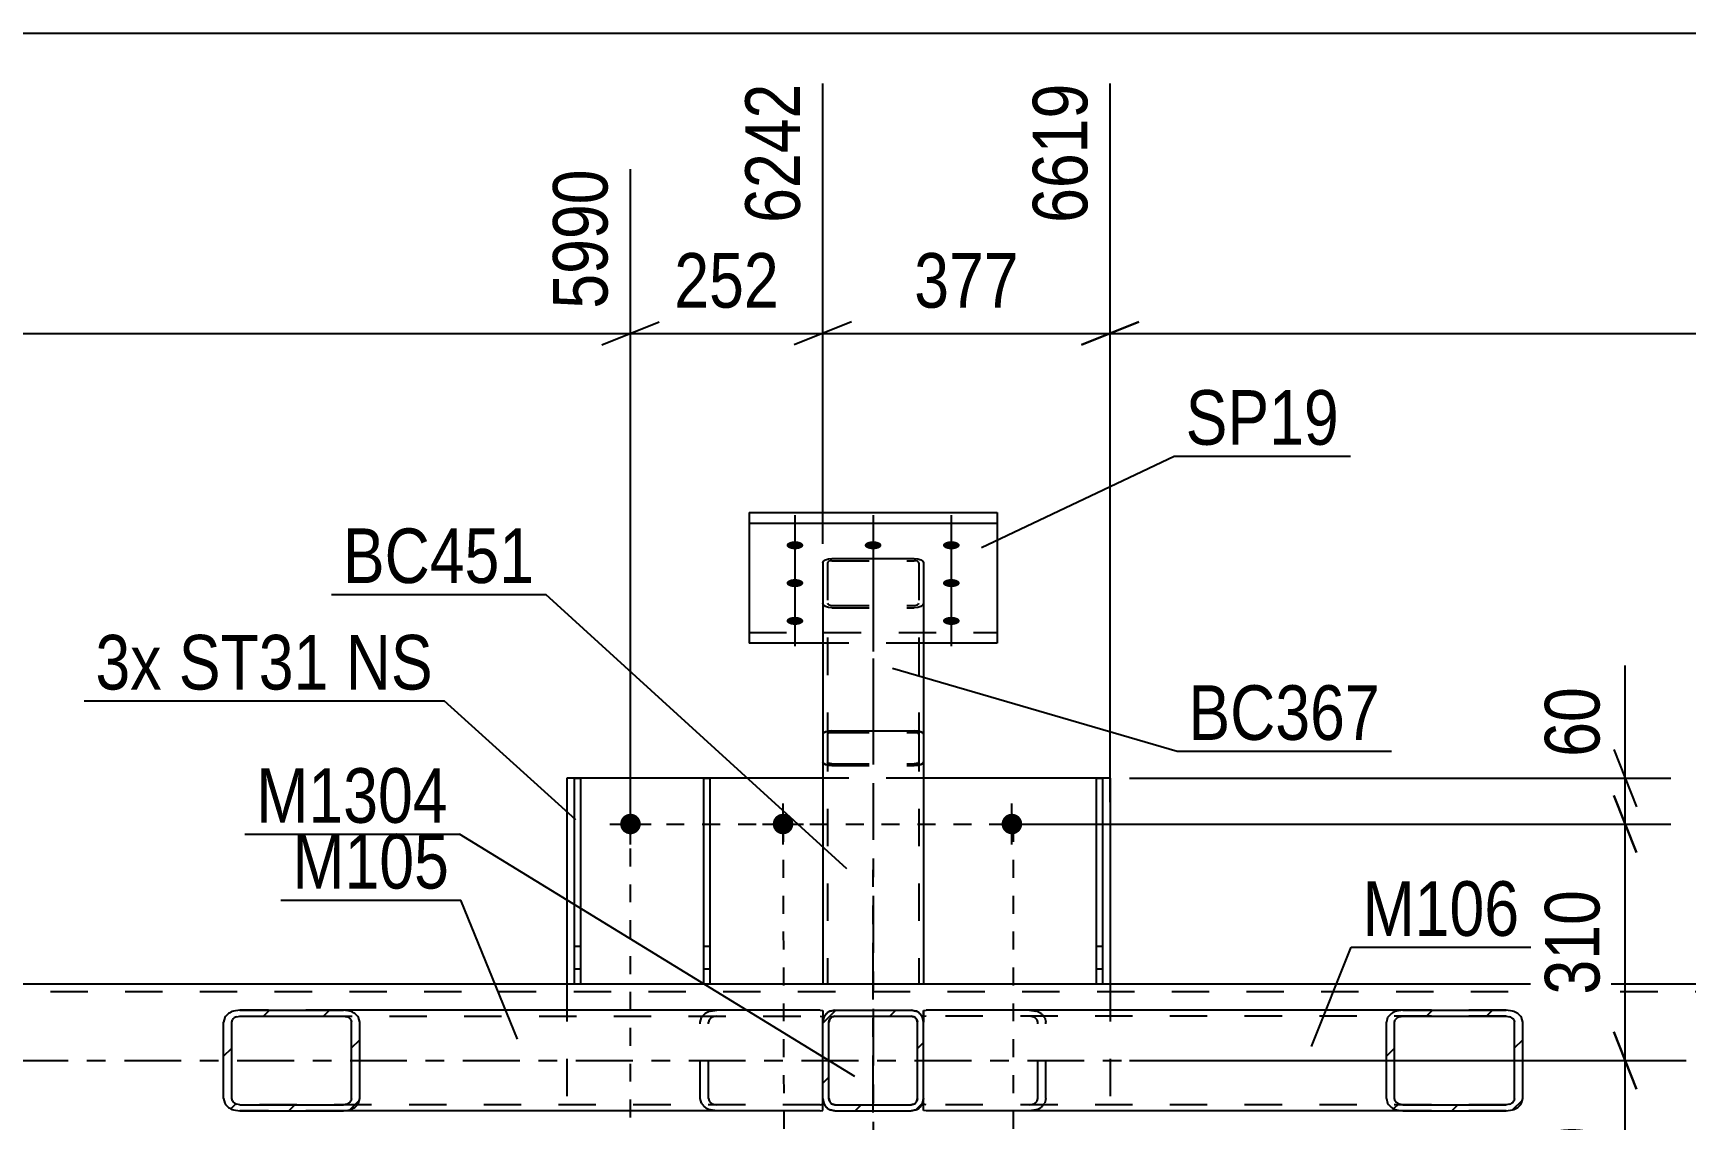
# Model space of a CAD drawing. Header units: millimetres. Extents: x -81 to 760, y -449 to 145.
# Drawn here: x 177.7 to 264.4, y -253.7 to -196.7 of the extents above; entities that cross this region are included whole.
import ezdxf

# ---------------------------------------------------------------- set-up
doc = ezdxf.new("R2010")
doc.units = ezdxf.units.MM
for name, pattern in [('DXK_LINE_DOT1', [1.8814, 0.9407, -0.9407]), ('DXK_LINE_DOT2', [3.9198, 1.9599, -1.9599]), ('DXK_LINE_DOT3', [5.9187, 2.979, -0.9799, 0.9799, -0.9799])]:
    doc.linetypes.add(name, pattern=pattern)
doc.styles.add('Arial Narrow', font='ARIALN.TTF', dxfattribs={"height": 0.2})

# ---------------------------------------------------------------- blocks, each defined once
blk = doc.blocks.new('Part-122569792-1564 - 1376')
at = {"color": 2, "linetype": 'Continuous'}
for p, q in [((219.099, -224.504), (219.135, -224.415)), ((219.135, -224.415), (219.24, -224.338)), ((219.24, -224.338), (219.395, -224.287)), ((219.395, -224.287), (219.579, -224.269)), ((219.579, -224.269), (223.899, -224.269)), ((223.899, -224.269), (224.083, -224.287)), ((224.083, -224.287), (224.238, -224.338)), ((224.238, -224.338), (224.342, -224.415)), ((224.342, -224.415), (224.379, -224.504)), ((219.099, -224.504), (219.099, -233.475)), ((224.379, -224.504), (224.379, -233.475)), ((219.135, -233.412), (219.099, -233.475)), ((219.24, -233.359), (219.135, -233.412)), ((219.395, -233.323), (219.24, -233.359)), ((219.579, -233.311), (219.395, -233.323)), ((219.579, -233.311), (223.899, -233.311)), ((224.083, -233.323), (223.899, -233.311)), ((224.238, -233.359), (224.083, -233.323)), ((224.342, -233.412), (224.238, -233.359)), ((224.379, -233.475), (224.342, -233.412))]:
    blk.add_line(p, q, dxfattribs=at)
at = {"color": 7, "linetype": 'DXK_LINE_DOT2'}
for p, q in [((219.409, -224.421), (219.357, -224.46)), ((219.487, -224.396), (219.409, -224.421)), ((219.579, -224.387), (219.487, -224.396)), ((219.579, -224.387), (223.899, -224.387)), ((223.991, -224.396), (223.899, -224.387)), ((224.069, -224.421), (223.991, -224.396)), ((224.121, -224.46), (224.069, -224.421)), ((219.357, -224.46), (219.339, -224.504)), ((219.339, -224.504), (219.339, -234.956)), ((224.139, -224.504), (224.121, -224.46)), ((224.139, -224.504), (224.139, -234.956)), ((219.135, -226.709), (219.099, -226.619)), ((219.24, -226.786), (219.135, -226.709)), ((219.395, -226.837), (219.24, -226.786)), ((219.339, -226.619), (219.357, -226.664)), ((219.357, -226.664), (219.409, -226.703)), ((219.579, -226.854), (219.395, -226.837)), ((219.409, -226.703), (219.487, -226.728)), ((219.487, -226.728), (219.579, -226.737)), ((219.579, -226.737), (223.899, -226.737)), ((219.579, -226.854), (223.899, -226.854)), ((223.899, -226.737), (223.991, -226.728)), ((224.083, -226.837), (223.899, -226.854)), ((223.991, -226.728), (224.069, -226.703)), ((224.069, -226.703), (224.121, -226.664)), ((224.238, -226.786), (224.083, -226.837)), ((224.121, -226.664), (224.139, -226.619)), ((224.342, -226.709), (224.238, -226.786)), ((224.379, -226.619), (224.342, -226.709)), ((219.099, -233.475), (219.099, -234.956)), ((219.339, -233.475), (219.357, -233.444)), ((219.357, -233.444), (219.409, -233.417)), ((219.409, -233.417), (219.487, -233.399)), ((219.487, -233.399), (219.579, -233.393)), ((219.579, -233.393), (223.899, -233.393)), ((223.899, -233.393), (223.991, -233.399)), ((223.991, -233.399), (224.069, -233.417)), ((224.069, -233.417), (224.083, -233.424)), ((224.083, -233.424), (224.121, -233.444)), ((224.121, -233.444), (224.139, -233.475)), ((224.379, -233.475), (224.379, -234.956)), ((219.099, -234.956), (219.135, -235.019)), ((219.135, -235.019), (219.24, -235.073)), ((219.24, -235.073), (219.395, -235.108)), ((219.357, -234.988), (219.339, -234.956)), ((219.409, -235.015), (219.357, -234.988)), ((219.395, -235.108), (219.579, -235.121)), ((219.487, -235.032), (219.409, -235.015)), ((219.579, -235.039), (219.487, -235.032)), ((219.579, -235.039), (223.899, -235.039)), ((219.579, -235.121), (223.899, -235.121)), ((223.991, -235.032), (223.899, -235.039)), ((223.899, -235.121), (224.083, -235.108)), ((224.069, -235.015), (223.991, -235.032)), ((224.069, -235.015), (224.083, -235.007)), ((224.083, -235.007), (224.121, -234.988)), ((224.083, -235.108), (224.238, -235.073)), ((224.121, -234.988), (224.139, -234.956)), ((224.238, -235.073), (224.342, -235.019)), ((224.342, -235.019), (224.379, -234.956))]:
    blk.add_line(p, q, dxfattribs=at)
at = {"color": 7, "linetype": 'DXK_LINE_DOT3'}
blk.add_line((221.739, -225.562), (221.739, -234.216), dxfattribs=at)
blk = doc.blocks.new('Bolt-122569792-1392 - 1376')
at = {"linetype": 'Continuous'}
for points in [[(217.639, -223.366), (217.73, -223.371), (217.818, -223.385), (217.898, -223.407), (217.966, -223.437), (218.02, -223.473), (218.057, -223.513), (218.077, -223.557), (218.077, -223.601), (218.057, -223.645), (218.02, -223.685), (217.966, -223.721), (217.898, -223.751), (217.818, -223.773), (217.73, -223.787), (217.639, -223.792), (217.547, -223.787), (217.46, -223.773), (217.38, -223.751), (217.312, -223.721), (217.258, -223.685), (217.22, -223.645), (217.201, -223.601), (217.201, -223.557), (217.22, -223.513), (217.258, -223.473), (217.312, -223.437), (217.38, -223.407), (217.46, -223.385), (217.547, -223.371)], [(221.739, -223.366), (221.83, -223.371), (221.918, -223.385), (221.998, -223.407), (222.066, -223.437), (222.12, -223.473), (222.157, -223.513), (222.177, -223.557), (222.177, -223.601), (222.157, -223.645), (222.12, -223.685), (222.066, -223.721), (221.998, -223.751), (221.918, -223.773), (221.83, -223.787), (221.739, -223.792), (221.647, -223.787), (221.56, -223.773), (221.48, -223.751), (221.412, -223.721), (221.358, -223.685), (221.32, -223.645), (221.301, -223.601), (221.301, -223.557), (221.32, -223.513), (221.358, -223.473), (221.412, -223.437), (221.48, -223.407), (221.56, -223.385), (221.647, -223.371)], [(225.839, -223.366), (225.93, -223.371), (226.018, -223.385), (226.098, -223.407), (226.166, -223.437), (226.22, -223.473), (226.257, -223.513), (226.277, -223.557), (226.277, -223.601), (226.257, -223.645), (226.22, -223.685), (226.166, -223.721), (226.098, -223.751), (226.018, -223.773), (225.93, -223.787), (225.839, -223.792), (225.747, -223.787), (225.66, -223.773), (225.58, -223.751), (225.512, -223.721), (225.458, -223.685), (225.42, -223.645), (225.401, -223.601), (225.401, -223.557), (225.42, -223.513), (225.458, -223.473), (225.512, -223.437), (225.58, -223.407), (225.66, -223.385), (225.747, -223.371)], [(217.639, -225.349), (217.73, -225.354), (217.818, -225.368), (217.898, -225.39), (217.966, -225.42), (218.02, -225.456), (218.057, -225.496), (218.077, -225.54), (218.077, -225.584), (218.057, -225.628), (218.02, -225.668), (217.966, -225.704), (217.898, -225.734), (217.818, -225.756), (217.73, -225.77), (217.639, -225.775), (217.547, -225.77), (217.46, -225.756), (217.38, -225.734), (217.312, -225.704), (217.258, -225.668), (217.22, -225.628), (217.201, -225.584), (217.201, -225.54), (217.22, -225.496), (217.258, -225.456), (217.312, -225.42), (217.38, -225.39), (217.46, -225.368), (217.547, -225.354)], [(225.839, -225.349), (225.93, -225.354), (226.018, -225.368), (226.098, -225.39), (226.166, -225.42), (226.22, -225.456), (226.257, -225.496), (226.277, -225.54), (226.277, -225.584), (226.257, -225.628), (226.22, -225.668), (226.166, -225.704), (226.098, -225.734), (226.018, -225.756), (225.93, -225.77), (225.839, -225.775), (225.747, -225.77), (225.66, -225.756), (225.58, -225.734), (225.512, -225.704), (225.458, -225.668), (225.42, -225.628), (225.401, -225.584), (225.401, -225.54), (225.42, -225.496), (225.458, -225.456), (225.512, -225.42), (225.58, -225.39), (225.66, -225.368), (225.747, -225.354)], [(217.639, -227.332), (217.73, -227.337), (217.818, -227.35), (217.898, -227.373), (217.966, -227.402), (218.02, -227.438), (218.057, -227.479), (218.077, -227.523), (218.077, -227.567), (218.057, -227.611), (218.02, -227.651), (217.966, -227.687), (217.898, -227.717), (217.818, -227.739), (217.73, -227.753), (217.639, -227.758), (217.547, -227.753), (217.46, -227.739), (217.38, -227.717), (217.312, -227.687), (217.258, -227.651), (217.22, -227.611), (217.201, -227.567), (217.201, -227.523), (217.22, -227.479), (217.258, -227.438), (217.312, -227.402), (217.38, -227.373), (217.46, -227.35), (217.547, -227.337)], [(225.839, -227.332), (225.93, -227.337), (226.018, -227.35), (226.098, -227.373), (226.166, -227.402), (226.22, -227.438), (226.257, -227.479), (226.277, -227.523), (226.277, -227.567), (226.257, -227.611), (226.22, -227.651), (226.166, -227.687), (226.098, -227.717), (226.018, -227.739), (225.93, -227.753), (225.839, -227.758), (225.747, -227.753), (225.66, -227.739), (225.58, -227.717), (225.512, -227.687), (225.458, -227.651), (225.42, -227.611), (225.401, -227.567), (225.401, -227.523), (225.42, -227.479), (225.458, -227.438), (225.512, -227.402), (225.58, -227.373), (225.66, -227.35), (225.747, -227.337)]]:
    blk.add_hatch(color=1, dxfattribs=at).paths.add_polyline_path(points)
at = {"color": 1, "linetype": 'Continuous'}
for p, q in [((217.639, -222.004), (217.639, -224.909)), ((221.739, -222.004), (221.739, -224.909)), ((225.839, -222.004), (225.839, -224.909)), ((217.639, -223.986), (217.639, -226.892)), ((225.839, -223.986), (225.839, -226.892)), ((217.639, -225.969), (217.639, -228.875)), ((225.839, -225.969), (225.839, -228.875))]:
    blk.add_line(p, q, dxfattribs=at)
at = {"color": 1, "linetype": 'DXK_LINE_DOT2'}
blk.add_line((221.739, -225.969), (221.739, -228.875), dxfattribs=at)
blk = doc.blocks.new('Bolt-122569792-1393 - 1376')
at = {"linetype": 'Continuous'}
for points in [[(209.016, -237.657, -1), (209.016, -238.737, -1)], [(217.016, -237.657, -1), (217.016, -238.737, -1)], [(229.016, -237.657, -1), (229.016, -238.737, -1)]]:
    blk.add_hatch(color=1, dxfattribs=at).paths.add_polyline_path(points)
at = {"color": 1, "linetype": 'Continuous'}
for p, q in [((209.016, -239.277), (209.016, -237.117)), ((217.016, -239.277), (217.016, -237.117)), ((229.016, -239.277), (229.016, -237.117)), ((207.936, -238.197), (210.096, -238.197)), ((215.936, -238.197), (218.096, -238.197)), ((227.936, -238.197), (230.096, -238.197))]:
    blk.add_line(p, q, dxfattribs=at)
blk = doc.blocks.new('Part-122569792-1469 - 1376')
at = {"linetype": 'Continuous'}
h = blk.add_hatch(dxfattribs=at)
h.set_pattern_fill('', scale=0.7, style=0, pattern_type=0)
h.set_pattern_definition([(45, (255.2686, -253.188), (-1.57154, 1.57154), [])])
h.paths.add_polyline_path([(254.937, -253.237), (255.269, -253.188), (255.55, -253.049), (255.738, -252.842), (255.804, -252.597), (255.804, -248.597), (255.738, -248.352), (255.55, -248.144), (255.269, -248.006), (254.937, -247.957), (249.517, -247.957), (249.185, -248.006), (248.904, -248.144), (248.716, -248.352), (248.65, -248.597), (248.65, -252.597), (248.716, -252.842), (248.904, -253.049), (249.185, -253.188), (249.517, -253.237)])
h.paths.add_polyline_path([(249.351, -252.892), (249.21, -252.823), (249.116, -252.719), (249.083, -252.597), (249.083, -248.597), (249.116, -248.474), (249.21, -248.371), (249.351, -248.301), (249.517, -248.277), (254.937, -248.277), (255.103, -248.301), (255.243, -248.371), (255.337, -248.474), (255.37, -248.597), (255.37, -252.597), (255.337, -252.719), (255.243, -252.823), (255.103, -252.892), (254.937, -252.917), (249.517, -252.917)])
at = {"color": 2, "linetype": 'Continuous'}
for p, q in [((224.38, -247.977), (224.515, -247.957)), ((224.38, -247.977), (224.38, -248.597)), ((249.517, -247.957), (224.515, -247.957)), ((248.716, -248.352), (248.65, -248.597)), ((248.65, -252.597), (248.65, -248.597)), ((249.083, -248.597), (249.116, -248.474)), ((249.083, -252.597), (249.083, -248.597)), ((249.517, -247.957), (249.185, -248.006)), ((249.351, -248.301), (249.517, -248.277)), ((249.517, -247.957), (254.937, -247.957)), ((249.517, -248.277), (254.937, -248.277)), ((255.269, -248.006), (254.937, -247.957)), ((254.937, -248.277), (255.103, -248.301)), ((255.337, -248.474), (255.37, -248.597)), ((255.37, -252.597), (255.37, -248.597)), ((255.804, -248.597), (255.738, -248.352)), ((255.804, -252.597), (255.804, -248.597)), ((224.38, -253.188), (224.38, -252.597)), ((248.65, -252.597), (248.716, -252.842)), ((249.116, -252.719), (249.083, -252.597)), ((249.517, -252.917), (249.351, -252.892)), ((249.517, -252.917), (254.937, -252.917)), ((255.103, -252.892), (254.937, -252.917)), ((255.37, -252.597), (255.337, -252.719)), ((255.738, -252.842), (255.804, -252.597)), ((224.38, -253.217), (224.38, -253.188)), ((224.515, -253.237), (224.38, -253.217)), ((249.517, -253.237), (224.515, -253.237)), ((249.185, -253.188), (249.517, -253.237)), ((249.517, -253.237), (254.937, -253.237)), ((254.937, -253.237), (255.269, -253.188))]:
    blk.add_line(p, q, dxfattribs=at)
at = {"color": 7, "linetype": 'DXK_LINE_DOT2'}
for p, q in [((224.38, -248.297), (224.38, -247.977)), ((224.515, -248.277), (224.38, -248.297)), ((224.38, -253.049), (224.38, -248.597)), ((254.937, -248.277), (224.515, -248.277)), ((229.935, -247.957), (230.267, -248.006)), ((230.101, -248.301), (229.935, -248.277)), ((230.369, -248.597), (230.336, -248.474)), ((230.369, -252.597), (230.369, -248.597)), ((230.737, -248.352), (230.803, -248.597)), ((230.803, -252.597), (230.803, -248.597)), ((254.937, -247.957), (249.517, -247.957)), ((224.515, -252.917), (224.38, -252.897)), ((254.937, -252.917), (224.515, -252.917)), ((229.935, -252.917), (230.101, -252.892)), ((230.336, -252.719), (230.369, -252.597)), ((230.803, -252.597), (230.737, -252.842)), ((230.267, -253.188), (229.935, -253.237)), ((254.937, -253.237), (249.517, -253.237))]:
    blk.add_line(p, q, dxfattribs=at)
for centre, radius, start, end in [((230, -248.684), 0.396, 31.97795, 75.16613), ((230.064, -248.772), 0.792, 31.97795, 75.16613), ((230, -252.509), 0.396, 284.83387, 328.02205), ((230.064, -252.422), 0.792, 284.83387, 328.02205)]:
    blk.add_arc(centre, radius, start, end, dxfattribs=at)
at = {"color": 2, "linetype": 'Continuous'}
for centre, radius, start, end in [((249.388, -248.772), 0.792, 104.83387, 148.02205), ((249.452, -248.684), 0.396, 104.83387, 148.02205), ((255.001, -248.684), 0.396, 31.97795, 75.16613), ((255.066, -248.772), 0.792, 31.97795, 75.16613), ((249.388, -252.422), 0.792, 211.97795, 255.16613), ((249.452, -252.509), 0.396, 211.97795, 255.16613), ((255.001, -252.509), 0.396, 284.83387, 328.02205), ((255.066, -252.422), 0.792, 284.83387, 328.02205)]:
    blk.add_arc(centre, radius, start, end, dxfattribs=at)
blk = doc.blocks.new('Part-122569792-1442 - 1376')
at = {"linetype": 'Continuous'}
h = blk.add_hatch(dxfattribs=at)
h.set_pattern_fill('', scale=0.7, style=0, pattern_type=0)
h.set_pattern_definition([(45, (194.2941, -253.188), (-1.57154, 1.57154), [])])
h.paths.add_polyline_path([(193.962, -253.237), (194.294, -253.188), (194.575, -253.049), (194.763, -252.842), (194.829, -252.597), (194.829, -248.597), (194.763, -248.352), (194.575, -248.144), (194.294, -248.006), (193.962, -247.957), (188.542, -247.957), (188.211, -248.006), (187.929, -248.144), (187.741, -248.352), (187.675, -248.597), (187.675, -252.597), (187.741, -252.842), (187.929, -253.049), (188.211, -253.188), (188.542, -253.237)])
h.paths.add_polyline_path([(188.376, -252.892), (188.236, -252.823), (188.142, -252.719), (188.109, -252.597), (188.109, -248.597), (188.142, -248.474), (188.236, -248.371), (188.376, -248.301), (188.542, -248.277), (193.962, -248.277), (194.128, -248.301), (194.269, -248.371), (194.363, -248.474), (194.396, -248.597), (194.396, -252.597), (194.363, -252.719), (194.269, -252.823), (194.128, -252.892), (193.962, -252.917), (188.542, -252.917)])
at = {"color": 2, "linetype": 'Continuous'}
for p, q in [((187.741, -248.352), (187.675, -248.597)), ((187.675, -252.597), (187.675, -248.597)), ((188.109, -248.597), (188.142, -248.474)), ((188.109, -252.597), (188.109, -248.597)), ((188.542, -247.957), (188.211, -248.006)), ((188.376, -248.301), (188.542, -248.277)), ((188.542, -247.957), (193.962, -247.957)), ((188.542, -248.277), (193.962, -248.277)), ((218.964, -247.957), (193.962, -247.957)), ((194.294, -248.006), (193.962, -247.957)), ((193.962, -248.277), (194.128, -248.301)), ((194.363, -248.474), (194.396, -248.597)), ((194.396, -252.597), (194.396, -248.597)), ((194.829, -248.597), (194.763, -248.352)), ((194.829, -252.597), (194.829, -248.597)), ((218.964, -247.957), (219.1, -247.977)), ((219.1, -247.977), (219.1, -248.006)), ((219.1, -248.006), (219.1, -248.144)), ((219.1, -248.144), (219.1, -248.597)), ((187.675, -252.597), (187.741, -252.842)), ((188.142, -252.719), (188.109, -252.597)), ((188.542, -252.917), (188.376, -252.892)), ((188.542, -252.917), (193.962, -252.917)), ((194.128, -252.892), (193.962, -252.917)), ((194.396, -252.597), (194.363, -252.719)), ((194.763, -252.842), (194.829, -252.597)), ((219.1, -253.217), (219.1, -252.597)), ((188.211, -253.188), (188.542, -253.237)), ((188.542, -253.237), (193.962, -253.237)), ((193.962, -253.237), (194.294, -253.188)), ((218.964, -253.237), (193.962, -253.237)), ((218.964, -253.237), (219.1, -253.217))]:
    blk.add_line(p, q, dxfattribs=at)
at = {"color": 7, "linetype": 'DXK_LINE_DOT2'}
for p, q in [((193.962, -247.957), (188.542, -247.957)), ((188.542, -248.277), (218.964, -248.277)), ((212.676, -248.597), (212.742, -248.352)), ((212.676, -252.597), (212.676, -248.597)), ((213.143, -248.474), (213.11, -248.597)), ((213.11, -252.597), (213.11, -248.597)), ((213.212, -248.006), (213.544, -247.957)), ((213.544, -248.277), (213.378, -248.301)), ((218.964, -248.277), (219.1, -248.297)), ((219.1, -248.144), (219.1, -248.297)), ((219.1, -252.597), (219.1, -248.352)), ((218.964, -252.917), (188.542, -252.917)), ((212.742, -252.842), (212.676, -252.597)), ((213.11, -252.597), (213.143, -252.719)), ((213.378, -252.892), (213.544, -252.917)), ((218.964, -252.917), (219.1, -252.897)), ((193.962, -253.237), (188.542, -253.237)), ((213.544, -253.237), (213.212, -253.188))]:
    blk.add_line(p, q, dxfattribs=at)
at = {"color": 2, "linetype": 'Continuous'}
for centre, radius, start, end in [((188.413, -248.772), 0.792, 104.83387, 148.02205), ((188.478, -248.684), 0.396, 104.83387, 148.02205), ((194.027, -248.684), 0.396, 31.97795, 75.16613), ((194.091, -248.772), 0.792, 31.97795, 75.16613), ((188.413, -252.422), 0.792, 211.97795, 255.16613), ((188.478, -252.509), 0.396, 211.97795, 255.16613), ((194.027, -252.509), 0.396, 284.83387, 328.02205), ((194.091, -252.422), 0.792, 284.83387, 328.02205)]:
    blk.add_arc(centre, radius, start, end, dxfattribs=at)
at = {"color": 7, "linetype": 'DXK_LINE_DOT2'}
for centre, radius, start, end in [((213.415, -248.772), 0.792, 104.83387, 148.02205), ((213.479, -248.684), 0.396, 104.83387, 148.02205), ((213.415, -252.422), 0.792, 211.97795, 255.16613), ((213.479, -252.509), 0.396, 211.97795, 255.16613)]:
    blk.add_arc(centre, radius, start, end, dxfattribs=at)
blk = doc.blocks.new('Part-122569792-1499 - 1376')
at = {"color": 2, "linetype": 'Continuous'}
for p, q in [((233.453, -246.597), (233.453, -235.797)), ((233.453, -235.797), (233.773, -235.797)), ((233.773, -235.797), (233.773, -246.597)), ((233.453, -244.597), (233.773, -244.597))]:
    blk.add_line(p, q, dxfattribs=at)
at = {"color": 7, "linetype": 'DXK_LINE_DOT2'}
for p, q in [((233.453, -245.797), (233.773, -245.797)), ((233.773, -246.597), (233.453, -246.597))]:
    blk.add_line(p, q, dxfattribs=at)
blk = doc.blocks.new('Part-122569792-1504 - 1376')
at = {"color": 2, "linetype": 'Continuous'}
for p, q in [((206.077, -246.597), (206.077, -235.797)), ((206.077, -235.797), (206.397, -235.797)), ((206.397, -235.797), (206.397, -246.597)), ((206.077, -244.597), (206.397, -244.597))]:
    blk.add_line(p, q, dxfattribs=at)
at = {"color": 7, "linetype": 'DXK_LINE_DOT2'}
for p, q in [((206.077, -245.797), (206.397, -245.797)), ((206.397, -246.597), (206.077, -246.597))]:
    blk.add_line(p, q, dxfattribs=at)
blk = doc.blocks.new('Part-122569792-1509 - 1376')
at = {"color": 2, "linetype": 'Continuous'}
for p, q in [((212.856, -246.597), (212.856, -235.797)), ((212.856, -235.797), (213.176, -235.797)), ((213.176, -235.797), (213.176, -246.597)), ((212.856, -244.597), (213.176, -244.597))]:
    blk.add_line(p, q, dxfattribs=at)
at = {"color": 7, "linetype": 'DXK_LINE_DOT2'}
for p, q in [((212.856, -245.797), (213.176, -245.797)), ((213.176, -246.597), (212.856, -246.597))]:
    blk.add_line(p, q, dxfattribs=at)
blk = doc.blocks.new('Part-122569792-1554 - 1376')
at = {"color": 7, "linetype": 'DXK_LINE_DOT3'}
blk.add_line((221.739, -276.997), (221.739, -240.597), dxfattribs=at)
at = {"color": 2, "linetype": 'Continuous'}
for p, q in [((219.099, -267.753), (219.099, -254.597)), ((224.379, -267.753), (224.379, -254.597)), ((219.135, -267.817), (219.099, -267.753)), ((224.379, -267.753), (224.342, -267.817)), ((219.24, -267.872), (219.135, -267.817)), ((219.395, -267.908), (219.24, -267.872)), ((219.579, -267.921), (219.395, -267.908)), ((219.579, -267.921), (223.899, -267.921)), ((224.083, -267.908), (223.899, -267.921)), ((224.238, -267.872), (224.083, -267.908)), ((224.342, -267.817), (224.238, -267.872))]:
    blk.add_line(p, q, dxfattribs=at)
at = {"color": 7, "linetype": 'DXK_LINE_DOT2'}
for p, q in [((224.379, -254.597), (219.099, -254.597)), ((219.339, -267.753), (219.339, -254.597)), ((224.139, -267.753), (224.139, -254.597)), ((219.099, -266.241), (219.135, -266.176)), ((219.135, -266.176), (219.24, -266.122)), ((219.24, -266.122), (219.395, -266.086)), ((219.357, -266.209), (219.339, -266.241)), ((219.409, -266.181), (219.357, -266.209)), ((219.395, -266.086), (219.579, -266.073)), ((219.487, -266.163), (219.409, -266.181)), ((219.579, -266.157), (219.487, -266.163)), ((219.579, -266.073), (223.899, -266.073)), ((219.579, -266.157), (223.899, -266.157)), ((223.899, -266.073), (224.083, -266.086)), ((223.991, -266.163), (223.899, -266.157)), ((224.069, -266.181), (223.991, -266.163)), ((224.069, -266.181), (224.083, -266.189)), ((224.083, -266.086), (224.238, -266.122)), ((224.083, -266.189), (224.121, -266.209)), ((224.139, -266.241), (224.121, -266.209)), ((224.238, -266.122), (224.342, -266.176)), ((224.342, -266.176), (224.379, -266.241)), ((219.339, -267.753), (219.357, -267.785)), ((219.357, -267.785), (219.409, -267.812)), ((224.069, -267.812), (224.121, -267.785)), ((224.121, -267.785), (224.139, -267.753)), ((219.409, -267.812), (219.487, -267.831)), ((219.487, -267.831), (219.579, -267.837)), ((219.579, -267.837), (223.899, -267.837)), ((223.899, -267.837), (223.991, -267.831)), ((223.991, -267.831), (224.069, -267.812))]:
    blk.add_line(p, q, dxfattribs=at)
blk = doc.blocks.new('Part-122569792-1559 - 1376')
at = {"color": 2, "linetype": 'Continuous'}
for p, q in [((215.239, -221.858), (228.239, -221.858)), ((215.239, -221.858), (215.239, -228.706)), ((228.239, -221.858), (228.239, -228.706)), ((215.239, -222.418), (228.239, -222.418)), ((219.099, -228.706), (215.239, -228.706)), ((228.239, -228.706), (224.379, -228.706))]:
    blk.add_line(p, q, dxfattribs=at)
at = {"color": 7, "linetype": 'DXK_LINE_DOT2'}
for p, q in [((215.239, -228.145), (228.239, -228.145)), ((224.379, -228.706), (219.099, -228.706))]:
    blk.add_line(p, q, dxfattribs=at)
blk = doc.blocks.new('Part-122569792-1569 - 1376')
at = {"color": 7, "linetype": 'DXK_LINE_DOT3'}
blk.add_line((221.739, -224.216), (221.739, -260.597), dxfattribs=at)
at = {"color": 2, "linetype": 'Continuous'}
for p, q in [((219.099, -233.475), (219.135, -233.412)), ((219.099, -233.475), (219.099, -246.597)), ((219.135, -233.412), (219.24, -233.359)), ((219.24, -233.359), (219.395, -233.323)), ((219.395, -233.323), (219.579, -233.311)), ((219.579, -233.311), (223.899, -233.311)), ((223.899, -233.311), (224.083, -233.323)), ((224.083, -233.323), (224.238, -233.359)), ((224.238, -233.359), (224.342, -233.412)), ((224.342, -233.412), (224.379, -233.475)), ((224.379, -233.475), (224.379, -246.597))]:
    blk.add_line(p, q, dxfattribs=at)
at = {"color": 7, "linetype": 'DXK_LINE_DOT2'}
for p, q in [((219.357, -233.444), (219.339, -233.475)), ((219.339, -233.475), (219.339, -246.597)), ((219.409, -233.417), (219.357, -233.444)), ((219.487, -233.399), (219.409, -233.417)), ((219.579, -233.393), (219.487, -233.399)), ((219.579, -233.393), (223.899, -233.393)), ((223.991, -233.399), (223.899, -233.393)), ((224.069, -233.417), (223.991, -233.399)), ((224.121, -233.444), (224.069, -233.417)), ((224.139, -233.475), (224.121, -233.444)), ((224.139, -233.475), (224.139, -246.597)), ((219.135, -235.019), (219.099, -234.956)), ((219.24, -235.073), (219.135, -235.019)), ((219.395, -235.108), (219.24, -235.073)), ((219.339, -234.956), (219.357, -234.988)), ((219.357, -234.988), (219.409, -235.015)), ((219.579, -235.121), (219.395, -235.108)), ((219.409, -235.015), (219.487, -235.032)), ((219.487, -235.032), (219.579, -235.039)), ((219.579, -235.039), (223.899, -235.039)), ((219.579, -235.121), (223.899, -235.121)), ((223.899, -235.039), (223.991, -235.032)), ((224.083, -235.108), (223.899, -235.121)), ((223.991, -235.032), (224.069, -235.015)), ((224.069, -235.015), (224.083, -235.007)), ((224.083, -235.007), (224.121, -234.988)), ((224.238, -235.073), (224.083, -235.108)), ((224.121, -234.988), (224.139, -234.956)), ((224.342, -235.019), (224.238, -235.073)), ((224.379, -234.956), (224.342, -235.019)), ((224.379, -246.597), (219.099, -246.597))]:
    blk.add_line(p, q, dxfattribs=at)
blk = doc.blocks.new('Part-122569792-1584 - 1376')
at = {"color": 2, "linetype": 'Continuous'}
for p, q in [((205.677, -235.797), (205.677, -246.597)), ((206.077, -235.797), (205.677, -235.797)), ((212.856, -235.797), (206.397, -235.797)), ((219.099, -235.797), (213.176, -235.797)), ((233.453, -235.797), (224.379, -235.797)), ((234.173, -235.797), (233.773, -235.797)), ((234.173, -235.797), (234.173, -246.597)), ((205.677, -265.397), (205.677, -254.597)), ((234.173, -254.597), (234.173, -265.397)), ((206.077, -265.397), (205.677, -265.397)), ((212.856, -265.397), (206.397, -265.397)), ((219.099, -265.397), (213.176, -265.397)), ((233.453, -265.397), (224.379, -265.397)), ((234.173, -265.397), (233.773, -265.397))]:
    blk.add_line(p, q, dxfattribs=at)
at = {"color": 7, "linetype": 'DXK_LINE_DOT2'}
for p, q in [((206.397, -235.797), (206.077, -235.797)), ((213.176, -235.797), (212.856, -235.797)), ((224.379, -235.797), (219.099, -235.797)), ((233.773, -235.797), (233.453, -235.797)), ((205.677, -246.597), (205.677, -254.597)), ((234.173, -246.597), (234.173, -254.597)), ((206.397, -265.397), (206.077, -265.397)), ((213.176, -265.397), (212.856, -265.397)), ((224.379, -265.397), (219.099, -265.397)), ((233.773, -265.397), (233.453, -265.397))]:
    blk.add_line(p, q, dxfattribs=at)
blk = doc.blocks.new('Part-122569792-1700 - 1376')
at = {"color": 2, "linetype": 'Continuous'}
blk.add_line((580.38, -246.597), (-25.794, -246.597), dxfattribs=at)
at = {"color": 7, "linetype": 'DXK_LINE_DOT2'}
blk.add_line((580.38, -246.997), (-30.594, -246.997), dxfattribs=at)
at = {"color": 7, "linetype": 'DXK_LINE_DOT3'}
blk.add_line((-30.594, -250.597), (580.38, -250.597), dxfattribs=at)
blk = doc.blocks.new('Part-122569792-1752 - 1376')
at = {"linetype": 'Continuous'}
h = blk.add_hatch(dxfattribs=at)
h.set_pattern_fill('', scale=0.7, style=0, pattern_type=0)
h.set_pattern_definition([(45, (223.9845, -253.188), (-1.57154, 1.57154), [])])
h.paths.add_polyline_path([(223.74, -253.237), (223.984, -253.188), (224.192, -253.049), (224.331, -252.842), (224.38, -252.597), (224.38, -248.597), (224.331, -248.352), (224.192, -248.144), (223.984, -248.006), (223.74, -247.957), (219.74, -247.957), (219.495, -248.006), (219.287, -248.144), (219.148, -248.352), (219.1, -248.597), (219.1, -252.597), (219.148, -252.842), (219.287, -253.049), (219.495, -253.188), (219.74, -253.237)])
h.paths.add_polyline_path([(219.617, -252.892), (219.513, -252.823), (219.444, -252.719), (219.42, -252.597), (219.42, -248.597), (219.444, -248.474), (219.513, -248.371), (219.617, -248.301), (219.74, -248.277), (223.74, -248.277), (223.862, -248.301), (223.966, -248.371), (224.035, -248.474), (224.06, -248.597), (224.06, -252.597), (224.035, -252.719), (223.966, -252.823), (223.862, -252.892), (223.74, -252.917), (219.74, -252.917)])
at = {"color": 7, "linetype": 'DXK_LINE_DOT2'}
for p, q in [((219.1, -248.597), (219.148, -248.352)), ((219.1, -252.597), (219.1, -248.597)), ((219.444, -248.474), (219.42, -248.597)), ((219.42, -252.597), (219.42, -248.597)), ((219.495, -248.006), (219.74, -247.957)), ((219.74, -248.277), (219.617, -248.301)), ((219.74, -247.957), (223.74, -247.957)), ((219.74, -248.277), (223.74, -248.277)), ((223.74, -247.957), (223.984, -248.006)), ((223.862, -248.301), (223.74, -248.277)), ((224.06, -248.597), (224.035, -248.474)), ((224.06, -252.597), (224.06, -248.597)), ((224.331, -248.352), (224.38, -248.597)), ((224.38, -252.597), (224.38, -248.597)), ((219.148, -252.842), (219.1, -252.597)), ((219.42, -252.597), (219.444, -252.719)), ((219.617, -252.892), (219.74, -252.917)), ((219.74, -252.917), (223.74, -252.917)), ((223.74, -252.917), (223.862, -252.892)), ((224.035, -252.719), (224.06, -252.597)), ((224.38, -252.597), (224.331, -252.842)), ((219.74, -253.237), (219.495, -253.188)), ((219.74, -253.237), (223.74, -253.237)), ((223.984, -253.188), (223.74, -253.237))]:
    blk.add_line(p, q, dxfattribs=at)
at = {"color": 2, "linetype": 'Continuous'}
for p, q in [((219.148, -248.352), (219.1, -248.597)), ((219.1, -252.597), (219.1, -248.597)), ((219.42, -248.597), (219.444, -248.474)), ((219.42, -252.597), (219.42, -248.597)), ((219.74, -247.957), (219.495, -248.006)), ((219.617, -248.301), (219.74, -248.277)), ((219.74, -247.957), (223.74, -247.957)), ((219.74, -248.277), (223.74, -248.277)), ((223.984, -248.006), (223.74, -247.957)), ((223.74, -248.277), (223.862, -248.301)), ((224.035, -248.474), (224.06, -248.597)), ((224.06, -252.597), (224.06, -248.597)), ((224.38, -248.597), (224.331, -248.352)), ((224.38, -252.597), (224.38, -248.597)), ((219.1, -252.597), (219.148, -252.842)), ((219.444, -252.719), (219.42, -252.597)), ((219.74, -252.917), (219.617, -252.892)), ((219.74, -252.917), (223.74, -252.917)), ((223.862, -252.892), (223.74, -252.917)), ((224.06, -252.597), (224.035, -252.719)), ((224.331, -252.842), (224.38, -252.597)), ((219.495, -253.188), (219.74, -253.237)), ((219.74, -253.237), (223.74, -253.237)), ((223.74, -253.237), (223.984, -253.188))]:
    blk.add_line(p, q, dxfattribs=at)
at = {"color": 7, "linetype": 'DXK_LINE_DOT2'}
for centre, radius, start, end in [((219.74, -248.597), 0.64, 112.5, 157.5), ((219.74, -248.597), 0.32, 112.5, 157.5), ((223.74, -248.597), 0.32, 22.5, 67.5), ((223.74, -248.597), 0.64, 22.5, 67.5), ((219.74, -252.597), 0.64, 202.5, 247.5), ((219.74, -252.597), 0.32, 202.5, 247.5), ((223.74, -252.597), 0.32, 292.5, 337.5), ((223.74, -252.597), 0.64, 292.5, 337.5)]:
    blk.add_arc(centre, radius, start, end, dxfattribs=at)
at = {"color": 2, "linetype": 'Continuous'}
for centre, radius, start, end in [((219.74, -248.597), 0.64, 112.5, 157.5), ((219.74, -248.597), 0.32, 112.5, 157.5), ((223.74, -248.597), 0.32, 22.5, 67.5), ((223.74, -248.597), 0.64, 22.5, 67.5), ((219.74, -252.597), 0.64, 202.5, 247.5), ((219.74, -252.597), 0.32, 202.5, 247.5), ((223.74, -252.597), 0.32, 292.5, 337.5), ((223.74, -252.597), 0.64, 292.5, 337.5)]:
    blk.add_arc(centre, radius, start, end, dxfattribs=at)
blk = doc.blocks.new('Rectangle-122569792-2219 - 1376')
at = {"color": 1, "linetype": 'DXK_LINE_DOT1'}
for p, q in [((209.016, -238.197), (229.077, -238.197)), ((209.016, -262.997), (209.016, -238.197)), ((229.077, -238.197), (229.077, -262.997)), ((229.077, -262.997), (209.016, -262.997))]:
    blk.add_line(p, q, dxfattribs=at)
blk = doc.blocks.new('Line-122569792-2207 - 1376')
at = {"color": 1, "linetype": 'DXK_LINE_DOT1'}
blk.add_line((217.016, -238.197), (217.077, -262.997), dxfattribs=at)
blk = doc.blocks.new('StraightDimension-122569792-1918 - 1376')
at = {"color": 7, "linetype": 'Continuous'}
for p, q in [((234.173, -237.058), (234.173, -199.357)), ((235.673, -211.869), (232.673, -213.069)), ((234.173, -212.469), (452.433, -212.469))]:
    blk.add_line(p, q, dxfattribs=at)
blk = doc.blocks.new('StraightDimension-122569792-1883 - 1376')
at = {"color": 7, "linetype": 'Continuous'}
for p, q in [((219.099, -223.501), (219.099, -199.357)), ((209.016, -237.197), (209.016, -203.857)), ((207.516, -213.069), (210.516, -211.869)), ((220.599, -211.869), (217.599, -213.069)), ((209.016, -212.469), (219.099, -212.469))]:
    blk.add_line(p, q, dxfattribs=at)
at = {"color": 0}
blk.add_wipeout([(217.4, -211.719), (217.4, -207.519), (210.715, -207.519), (210.715, -211.719)], dxfattribs=at)
at = {"color": 3, "style": 'Arial Narrow'}
blk.add_text('252', height=2.8633, dxfattribs=at).set_placement((211.315, -211.119))
at = {"color": 0, "linetype": 'Continuous'}
blk.add_wipeout([(218.499, -198.757), (214.299, -198.757), (214.299, -207.269), (218.499, -207.269)], dxfattribs=at)
at = {"color": 3, "linetype": 'Continuous', "style": 'Arial Narrow'}
blk.add_text('6242', height=2.8633, rotation=90.00021, dxfattribs=at).set_placement((217.899, -206.669))
blk = doc.blocks.new('StraightDimension-122569792-1863 - 1376')
at = {"color": 7, "linetype": 'Continuous'}
for p, q in [((209.016, -237.197), (209.016, -203.857)), ((207.516, -213.069), (210.516, -211.869)), ((-14.234, -212.469), (209.016, -212.469))]:
    blk.add_line(p, q, dxfattribs=at)
at = {"color": 0, "linetype": 'Continuous'}
blk.add_wipeout([(208.416, -203.257), (204.216, -203.257), (204.216, -211.769), (208.416, -211.769)], dxfattribs=at)
at = {"color": 3, "linetype": 'Continuous', "style": 'Arial Narrow'}
blk.add_text('5990', height=2.8633, rotation=90.00021, dxfattribs=at).set_placement((207.816, -211.169))
blk = doc.blocks.new('StraightDimension-122569792-1902 - 1376')
at = {"color": 7, "linetype": 'Continuous'}
for p, q in [((219.099, -223.501), (219.099, -199.357)), ((234.173, -237.058), (234.173, -199.357)), ((220.599, -211.869), (217.599, -213.069)), ((232.673, -213.069), (235.673, -211.869)), ((219.099, -212.469), (234.173, -212.469))]:
    blk.add_line(p, q, dxfattribs=at)
at = {"color": 0}
blk.add_wipeout([(229.978, -211.719), (229.978, -207.519), (223.294, -207.519), (223.294, -211.719)], dxfattribs=at)
at = {"color": 3, "style": 'Arial Narrow'}
blk.add_text('377', height=2.8633, dxfattribs=at).set_placement((223.894, -211.119))
at = {"color": 0, "linetype": 'Continuous'}
blk.add_wipeout([(233.573, -198.757), (229.373, -198.757), (229.373, -207.269), (233.573, -207.269)], dxfattribs=at)
at = {"color": 3, "linetype": 'Continuous', "style": 'Arial Narrow'}
blk.add_text('6619', height=2.8633, rotation=90.00021, dxfattribs=at).set_placement((232.973, -206.669))
blk = doc.blocks.new('StraightDimension-122569792-2062 - 1376')
at = {"color": 7, "linetype": 'Continuous'}
for p, q in [((260.573, -249.097), (261.773, -252.097)), ((235.173, -250.597), (263.573, -250.597)), ((261.173, -262.997), (261.173, -250.597)), ((261.773, -264.497), (260.573, -261.497)), ((230.077, -262.997), (263.573, -262.997))]:
    blk.add_line(p, q, dxfattribs=at)
at = {"color": 0}
blk.add_wipeout([(260.423, -253.455), (256.223, -253.455), (256.223, -260.139), (260.423, -260.139)], dxfattribs=at)
at = {"color": 3, "style": 'Arial Narrow'}
blk.add_text('310', height=2.8633, rotation=90.00021, dxfattribs=at).set_placement((259.823, -259.539))
blk = doc.blocks.new('StraightDimension-122569792-2075 - 1376')
at = {"color": 7, "linetype": 'Continuous'}
for p, q in [((260.573, -236.697), (261.773, -239.697)), ((230.016, -238.197), (263.573, -238.197)), ((261.173, -250.597), (261.173, -238.197)), ((261.773, -252.097), (260.573, -249.097)), ((235.173, -250.597), (263.573, -250.597))]:
    blk.add_line(p, q, dxfattribs=at)
at = {"color": 0}
blk.add_wipeout([(260.423, -241.055), (256.223, -241.055), (256.223, -247.739), (260.423, -247.739)], dxfattribs=at)
at = {"color": 3, "style": 'Arial Narrow'}
blk.add_text('310', height=2.8633, rotation=90.00021, dxfattribs=at).set_placement((259.823, -247.139))
blk = doc.blocks.new('StraightDimension-122569792-2088 - 1376')
at = {"color": 7, "linetype": 'Continuous'}
for p, q in [((261.173, -235.797), (261.173, -229.891)), ((261.173, -235.797), (261.173, -229.891)), ((260.573, -234.297), (261.773, -237.297)), ((235.173, -235.797), (263.573, -235.797)), ((261.173, -238.197), (261.173, -235.797)), ((261.773, -239.697), (260.573, -236.697)), ((230.016, -238.197), (263.573, -238.197))]:
    blk.add_line(p, q, dxfattribs=at)
at = {"color": 0}
blk.add_wipeout([(260.423, -230.416), (256.223, -230.416), (256.223, -235.272), (260.423, -235.272)], dxfattribs=at)
at = {"color": 3, "style": 'Arial Narrow'}
blk.add_text('60', height=2.8633, rotation=90.00021, dxfattribs=at).set_placement((259.823, -234.672))
blk = doc.blocks.new('StraightDimension-122569792-2130 - 1376')
at = {"color": 7, "linetype": 'Continuous'}
blk.add_line((-30.594, -196.716), (591.28, -196.716), dxfattribs=at)
blk = doc.blocks.new('Mark-122569792-1560 - 1376')
at = {"color": 30, "linetype": 'Continuous'}
for p, q in [((222.762, -230.025), (237.672, -234.385)), ((237.672, -234.385), (248.92, -234.385))]:
    blk.add_line(p, q, dxfattribs=at)
at = {"color": 0}
blk.add_wipeout([(248.32, -233.785), (248.32, -230.785), (238.272, -230.785), (238.272, -233.785)], dxfattribs=at)
blk.add_wipeout([(248.32, -233.785), (248.32, -230.785), (238.272, -230.785), (238.272, -233.785)], dxfattribs=at)
at = {"color": 3, "style": 'Arial Narrow'}
blk.add_text('BC367', height=2.8633, dxfattribs=at).set_placement((238.272, -233.785))
blk = doc.blocks.new('Mark-122569792-1438 - 1376')
at = {"color": 30, "linetype": 'Continuous'}
for p in [(190.691, -242.182), (203.099, -249.483)]:
    blk.add_line(p, (200.114, -242.182), dxfattribs=at)
at = {"color": 0}
blk.add_wipeout([(199.514, -241.582), (199.514, -238.582), (191.291, -238.582), (191.291, -241.582)], dxfattribs=at)
blk.add_wipeout([(199.514, -241.582), (199.514, -238.582), (191.291, -238.582), (191.291, -241.582)], dxfattribs=at)
at = {"color": 3, "style": 'Arial Narrow'}
blk.add_text('M105', height=2.8633, dxfattribs=at).set_placement((191.291, -241.582))
blk = doc.blocks.new('Mark-122569792-1555 - 1376')
at = {"color": 30, "linetype": 'Continuous'}
for p, q in [((227.416, -223.691), (237.527, -218.907)), ((237.527, -218.907), (246.766, -218.907))]:
    blk.add_line(p, q, dxfattribs=at)
at = {"color": 0}
blk.add_wipeout([(246.166, -218.307), (246.166, -215.307), (238.127, -215.307), (238.127, -218.307)], dxfattribs=at)
blk.add_wipeout([(246.166, -218.307), (246.166, -215.307), (238.127, -215.307), (238.127, -218.307)], dxfattribs=at)
at = {"color": 3, "style": 'Arial Narrow'}
blk.add_text('SP19', height=2.8633, dxfattribs=at).set_placement((238.127, -218.307))
blk = doc.blocks.new('Mark-122569792-1465 - 1376')
at = {"color": 30, "linetype": 'Continuous'}
for p, q in [((244.718, -249.858), (246.804, -244.662)), ((246.804, -244.662), (256.227, -244.662))]:
    blk.add_line(p, q, dxfattribs=at)
at = {"color": 0}
blk.add_wipeout([(255.627, -244.062), (255.627, -241.062), (247.404, -241.062), (247.404, -244.062)], dxfattribs=at)
blk.add_wipeout([(255.627, -244.062), (255.627, -241.062), (247.404, -241.062), (247.404, -244.062)], dxfattribs=at)
at = {"color": 3, "style": 'Arial Narrow'}
blk.add_text('M106', height=2.8633, dxfattribs=at).set_placement((247.404, -244.062))
blk = doc.blocks.new('Mark-122569792-1565 - 1376')
at = {"color": 30, "linetype": 'Continuous'}
for p in [(193.339, -226.16), (220.356, -240.539)]:
    blk.add_line(p, (204.587, -226.16), dxfattribs=at)
at = {"color": 0}
blk.add_wipeout([(203.987, -225.56), (203.987, -222.56), (193.939, -222.56), (193.939, -225.56)], dxfattribs=at)
blk.add_wipeout([(203.987, -225.56), (203.987, -222.56), (193.939, -222.56), (193.939, -225.56)], dxfattribs=at)
at = {"color": 3, "style": 'Arial Narrow'}
blk.add_text('BC451', height=2.8633, dxfattribs=at).set_placement((193.939, -225.56))
blk = doc.blocks.new('Mark-122569792-1748 - 1376')
at = {"color": 30, "linetype": 'Continuous'}
for p in [(188.798, -238.733), (220.783, -251.438)]:
    blk.add_line(p, (200.049, -238.733), dxfattribs=at)
at = {"color": 0}
blk.add_wipeout([(199.449, -238.133), (199.449, -235.133), (189.398, -235.133), (189.398, -238.133)], dxfattribs=at)
blk.add_wipeout([(199.449, -238.133), (199.449, -235.133), (189.398, -235.133), (189.398, -238.133)], dxfattribs=at)
at = {"color": 3, "style": 'Arial Narrow'}
blk.add_text('M1304', height=2.8633, dxfattribs=at).set_placement((189.398, -238.133))
blk = doc.blocks.new('MarkSet-122569792-2266 - 1376')
at = {"color": 30, "linetype": 'Continuous'}
for p in [(180.364, -231.743), (206.153, -237.969)]:
    blk.add_line(p, (199.254, -231.743), dxfattribs=at)
at = {"color": 0}
for points in [[(184.435, -231.143), (184.435, -228.143), (180.964, -228.143), (180.964, -231.143)], [(193.19, -231.143), (193.19, -228.143), (185.335, -228.143), (185.335, -231.143)], [(198.654, -231.143), (198.654, -228.143), (194.09, -228.143), (194.09, -231.143)]]:
    blk.add_wipeout(points, dxfattribs=at)
for points in [[(184.435, -231.143), (184.435, -228.143), (180.964, -228.143), (180.964, -231.143)], [(193.19, -231.143), (193.19, -228.143), (185.335, -228.143), (185.335, -231.143)], [(198.654, -231.143), (198.654, -228.143), (194.09, -228.143), (194.09, -231.143)]]:
    blk.add_wipeout(points, dxfattribs=at)
at = {"color": 3, "style": 'Arial Narrow'}
for s, p in [('3x', (180.964, -231.143)), ('ST31', (185.335, -231.143)), ('NS', (194.09, -231.143))]:
    blk.add_text(s, height=2.8633, dxfattribs=at).set_placement(p)

msp = doc.modelspace()

# ---------------------------------------------------------------- block references
for name in ['Part-122569792-1559 - 1376', 'Bolt-122569792-1392 - 1376', 'Part-122569792-1569 - 1376', 'Part-122569792-1564 - 1376', 'Part-122569792-1584 - 1376', 'Part-122569792-1504 - 1376', 'Part-122569792-1509 - 1376', 'Part-122569792-1499 - 1376', 'Bolt-122569792-1393 - 1376', 'Rectangle-122569792-2219 - 1376', 'Line-122569792-2207 - 1376', 'Part-122569792-1554 - 1376', 'Part-122569792-1700 - 1376', 'Part-122569792-1442 - 1376', 'Part-122569792-1752 - 1376', 'Part-122569792-1469 - 1376']:
    msp.add_blockref(name, (0, 0))

# ---------------------------------------------------------------- next in the draw order: block references
for name in ['StraightDimension-122569792-1883 - 1376', 'StraightDimension-122569792-1918 - 1376', 'StraightDimension-122569792-2062 - 1376']:
    msp.add_blockref(name, (0, 0))

# ---------------------------------------------------------------- next in the draw order: block references
for name in ['StraightDimension-122569792-1902 - 1376', 'StraightDimension-122569792-1863 - 1376']:
    msp.add_blockref(name, (0, 0))

# ---------------------------------------------------------------- next in the draw order: block references
msp.add_blockref('StraightDimension-122569792-2075 - 1376', (0, 0))

# ---------------------------------------------------------------- next in the draw order: block references
msp.add_blockref('StraightDimension-122569792-2088 - 1376', (0, 0))

# ---------------------------------------------------------------- next in the draw order: block references
msp.add_blockref('StraightDimension-122569792-2130 - 1376', (0, 0))

# ---------------------------------------------------------------- next in the draw order: block references
for name in ['Mark-122569792-1555 - 1376', 'Mark-122569792-1560 - 1376', 'Mark-122569792-1438 - 1376', 'Mark-122569792-1465 - 1376']:
    msp.add_blockref(name, (0, 0))

# ---------------------------------------------------------------- next in the draw order: block references
msp.add_blockref('Mark-122569792-1565 - 1376', (0, 0))

# ---------------------------------------------------------------- next in the draw order: block references
msp.add_blockref('Mark-122569792-1748 - 1376', (0, 0))

# ---------------------------------------------------------------- next in the draw order: block references
msp.add_blockref('MarkSet-122569792-2266 - 1376', (0, 0))

doc.saveas('drawing.dxf')
